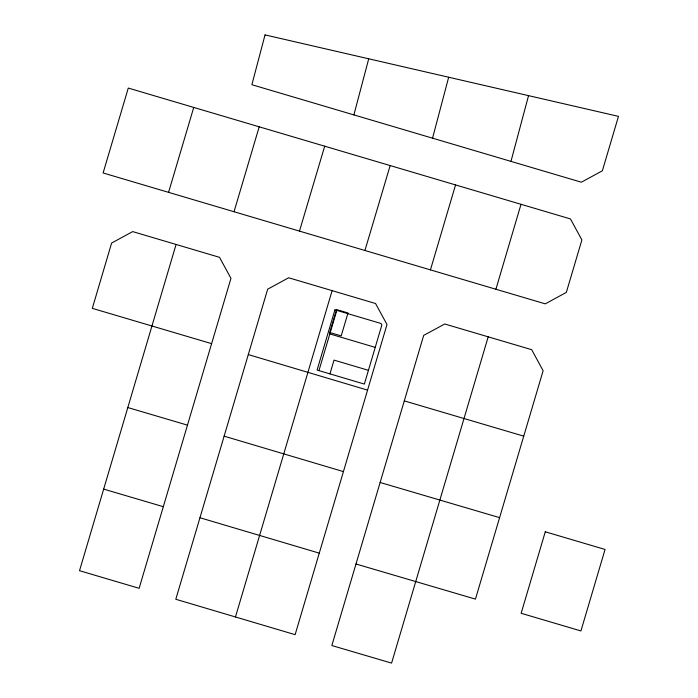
<?xml version="1.0" encoding="UTF-8"?>
<svg xmlns="http://www.w3.org/2000/svg" width="698" height="698" viewBox="0 0 698 698"><rect width="100%" height="100%" fill="white"/><g stroke="black" fill="none" stroke-linecap="round" stroke-linejoin="round"><path stroke-width="1.05" d="M353.886 114.9L368.719 58.815M432.551 138.187L448.674 77.234M510.971 161.395L528.534 95.661M176.079 244.475L79.52 570.702L139.138 588.309L230.959 278.345L219.53 257.335L132.681 231.596L111.628 243.035L92.311 308.35L211.616 343.652M199.96 517.741L267.666 289.208L288.667 277.769L375.559 303.517L386.997 324.518L295.123 634.674L175.8 599.268L199.96 517.741L319.291 553.148M430.439 269.882L103.112 172.973L128.275 88.061L570.449 218.928L581.888 239.929L566.331 292.41L545.278 303.848L430.439 269.882L455.567 184.9M495.912 289.234L521.013 204.296M168.576 192.343L193.739 107.431M234.031 211.721L259.194 126.809M299.486 231.073L324.701 146.187M235.462 616.971L332.117 290.638M318.951 370.621L336.811 310.374M364.941 250.46L390.156 165.566M329.945 373.875L334.028 360.116L368.431 370.315M488.199 336.829L391.587 663.1L331.838 645.545L423.695 335.38L444.748 323.994L531.693 349.689L543.123 370.743L475.451 599.12L355.989 564.001M404.299 400.888L523.744 436.154M127.804 407.545L187.474 425.143M380.131 482.475L499.594 517.646M103.688 489.115L163.306 506.687M329.831 333.914L375.236 347.377M224.119 436.154L343.442 471.604M248.296 354.575L367.567 390.121M265.031 34.9L251.873 84.711L581.355 182.213L602.365 170.783L618.48 116.374L265.031 34.9M545.278 531.797L521.153 613.28L580.928 630.94L605.053 549.457L545.278 531.797M334.935 309.825L317.084 370.062L364.356 384.075L381.841 325.059L380.977 323.471L334.935 309.825M336.532 309.563L329.735 332.501L341.2 335.895L348.005 312.957L336.532 309.563"/></g></svg>
